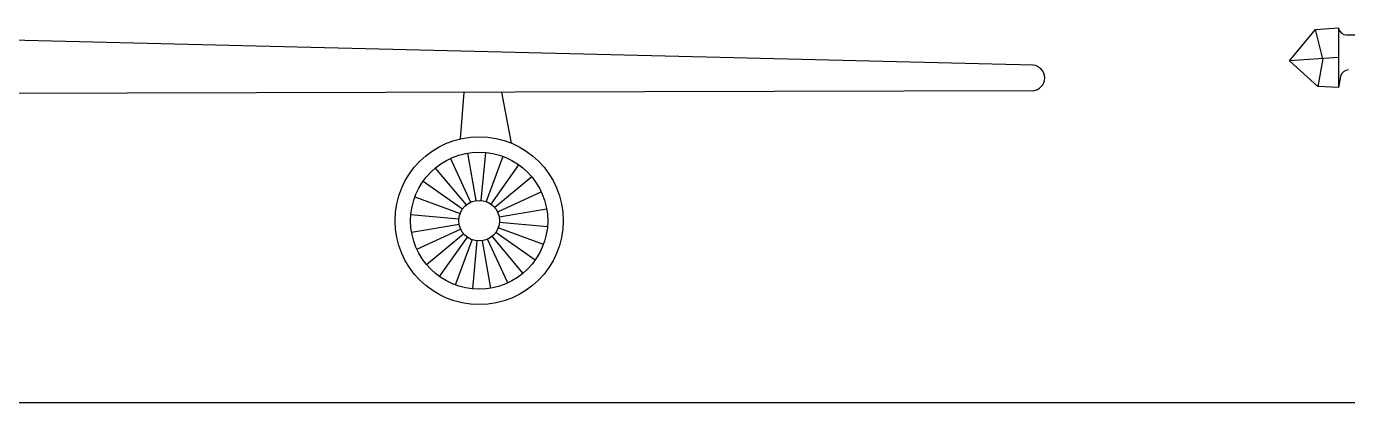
# Model space of a CAD drawing. Extents: x -166 to 11, y 0 to 66.
# Drawn here: x -99.52 to -83.02, y 49.87 to 54.57 of the extents above; entities that cross this region are included whole.
import ezdxf

# ---------------------------------------------------------------- set-up
doc = ezdxf.new("R2010")
doc.units = 0
doc.layers.add('AVION', color=7, linetype='CONTINUOUS')

msp = doc.modelspace()

# ---------------------------------------------------------------- linework, layer by layer
at = {"layer": 'AVION'}
for p, q in [((-86.949, 54.089), (-106.831, 54.575)), ((-83.747, 54.142), (-83.421, 54.536)), ((-83.421, 54.536), (-83.134, 54.557)), ((-83.33, 54.171), (-83.421, 54.536)), ((-83.134, 54.557), (-83.135, 53.811)), ((-83.134, 54.557), (-83.133, 54.551)), ((-83.034, 54.468), (-74.397, 54.503)), ((-83.134, 54.184), (-83.747, 54.142)), ((-83.393, 53.823), (-83.747, 54.142)), ((-83.33, 54.171), (-83.393, 53.823)), ((-83.135, 53.811), (-83.393, 53.823)), ((-83.108, 53.949), (-83.135, 53.811)), ((-86.949, 53.77), (-107.097, 53.714)), ((-94.056, 53.75), (-94.104, 53.169)), ((-93.587, 53.752), (-93.465, 53.116)), ((-94.011, 52.989), (-93.909, 52.397)), ((-93.788, 52.998), (-93.843, 52.399)), ((-94.414, 52.804), (-94.029, 52.342)), ((-94.225, 52.923), (-93.973, 52.377)), ((-93.57, 52.949), (-93.778, 52.385)), ((-93.373, 52.845), (-93.719, 52.354)), ((-94.565, 52.64), (-94.074, 52.293)), ((-93.208, 52.693), (-93.671, 52.309)), ((-93.089, 52.505), (-93.635, 52.253)), ((-94.669, 52.442), (-94.105, 52.234)), ((-94.718, 52.224), (-94.12, 52.169)), ((-93.023, 52.291), (-93.616, 52.189)), ((-94.71, 52.001), (-94.117, 52.103)), ((-94.643, 51.788), (-94.097, 52.04)), ((-94.524, 51.599), (-94.062, 51.983)), ((-93.167, 51.652), (-93.658, 51.999)), ((-93.063, 51.85), (-93.628, 52.058)), ((-93.014, 52.068), (-93.613, 52.123)), ((-94.36, 51.447), (-94.013, 51.938)), ((-94.162, 51.343), (-93.954, 51.907)), ((-93.944, 51.294), (-93.889, 51.893)), ((-93.721, 51.303), (-93.823, 51.895)), ((-93.508, 51.369), (-93.76, 51.915)), ((-93.319, 51.488), (-93.704, 51.951)), ((-165.978, 49.872), (11.04, 49.872))]:
    msp.add_line(p, q, dxfattribs=at)
for radius in [1.05, 0.856, 0.254]:
    msp.add_circle((-93.866, 52.146), radius, dxfattribs=at)
for centre, radius, start, end in [((-83.034, 54.568), 0.1, 190.1099, 270.2293), ((-86.963, 53.93), 0.16, 274.9093, 85.0907), ((-83.01, 53.93), 0.1, 88.5749, 169.0572)]:
    msp.add_arc(centre, radius, start, end, dxfattribs=at)

doc.saveas('drawing.dxf')
